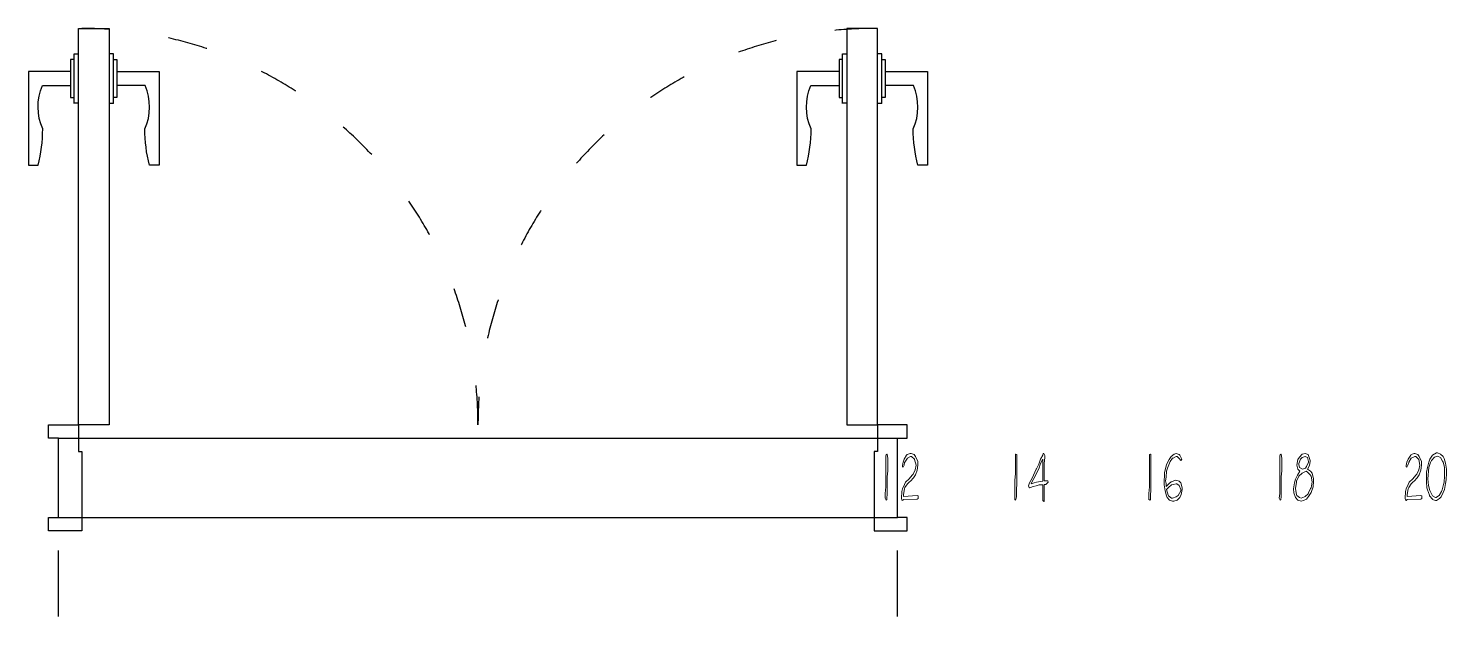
# Model space of a CAD drawing. Header units: millimetres. Extents: x -46 to 2102, y -270 to 620.
import ezdxf

# ---------------------------------------------------------------- set-up
doc = ezdxf.new("R2010")
doc.units = ezdxf.units.MM
doc.header["$MEASUREMENT"] = 0
doc.linetypes.add('ACAD_ISO03W100', pattern=[30, 12, -18])
doc.layers.get('Defpoints').update_dxf_attribs({"color": 1})
for name, color, linetype in [('D-T', 2, 'Continuous'), ('DOOR', 34, 'Continuous'), ('Wall-01', 4, 'Continuous')]:
    doc.layers.add(name, color=color, linetype=linetype)

msp = doc.modelspace()

# ---------------------------------------------------------------- linework, layer by layer
at = {"layer": 'D-T'}
for p, q in [((0, 0), (1270, 0)), ((0, -120), (1270, -120))]:
    msp.add_line(p, q, dxfattribs=at)
at = {"layer": 'Defpoints', "color": 250}
for p, q in [((0, -270), (0, -170)), ((1270, -270), (1270, -170))]:
    msp.add_line(p, q, dxfattribs=at)
at = {"layer": 'Defpoints', "color": 250, "lineweight": 0}
for points in [[(1252.4, -27), (1252.4, -73.7), (1251.7, -83.7), (1251.7, -90.6), (1252.4, -92.9), (1253.2, -93.6), (1254, -92.9), (1254, -89), (1254.7, -86.7), (1254.7, -58.4), (1255.5, -49.2), (1255.5, -30.1), (1254.7, -24.7), (1254, -24), (1253.2, -24.7)], [(1285.4, -69.1), (1288.4, -66.1), (1290, -65.3), (1294.6, -59.9), (1297.6, -55.4), (1299.9, -48.5), (1300.7, -40.8), (1300.7, -35.4), (1297.6, -27.8), (1295.3, -24.7), (1290.7, -23.2), (1289.2, -23.2), (1284.6, -24.7), (1283.8, -25.5), (1280, -31.6), (1278.5, -36.2), (1277.7, -41.6), (1277.7, -43.1), (1278.5, -43.9), (1280, -40.8), (1280.8, -37), (1281.5, -36.2), (1285.4, -30.1), (1290, -27.8), (1291.5, -27.8), (1296.1, -31.6), (1296.1, -32.4), (1298.4, -40.8), (1296.9, -47.7), (1293.8, -54.6), (1292.3, -56.1), (1287.7, -61.5), (1282.3, -66.8), (1280.8, -69.9), (1277.7, -76.8), (1276.9, -80.6), (1276.2, -90.6), (1276.9, -93.6), (1277.7, -94.4), (1278.5, -93.6), (1278.5, -92.9), (1299.9, -92.1), (1301.4, -91.3), (1301.4, -87.5), (1299.9, -86.7), (1279.2, -88.3), (1279.2, -85.2), (1280.8, -76.8), (1281.5, -74.5)], [(1448.7, -27), (1448.7, -53.8), (1447.9, -63.8), (1447.9, -92.9), (1448.7, -93.6), (1449.4, -92.9), (1450.2, -89), (1450.2, -78.3), (1450.9, -68.4), (1450.9, -24.7), (1449.4, -24), (1448.7, -24.7)], [(1490, -94.4), (1491.5, -95.9), (1492.3, -95.2), (1492.3, -69.9), (1494.6, -69.9), (1498.4, -66.8), (1497.6, -64.5), (1492.3, -64.5), (1492.3, -38.5), (1493.1, -29.3), (1493.1, -26.3), (1492.3, -24), (1491.5, -23.2), (1490.8, -23.2), (1490, -25.5), (1486.9, -31.6), (1483.9, -39.3), (1480.8, -46.2), (1480, -46.9), (1473.9, -60.7), (1470.1, -67.6), (1468.6, -72.2), (1469.3, -74.5), (1470.1, -75.3), (1471.6, -74.5), (1475.4, -73), (1480, -72.2), (1484.6, -70.7), (1490, -70.7), (1490, -86)], [(1490, -44.6), (1490, -65.3), (1480.8, -66.8), (1477, -67.6), (1472.4, -69.1), (1474.7, -64.5), (1478.5, -57.7), (1481.6, -50.8), (1483.9, -46.2), (1486.9, -38.5), (1490, -31.6), (1490, -33.9)], [(1651.5, -27), (1651.5, -73.7), (1650.8, -83.7), (1650.8, -92.9), (1652.3, -93.6), (1653.1, -92.9), (1653.1, -86.7), (1653.8, -78.3), (1653.8, -24.7), (1653.1, -24), (1651.5, -24.7)], [(1679.1, -45.4), (1682.2, -37.7), (1682.9, -35.4), (1686.7, -30.1), (1687.5, -30.1), (1692.1, -27.8), (1693.6, -27.8), (1698.2, -32.4), (1698.2, -33.2), (1699, -33.9), (1699.8, -33.2), (1700.5, -31.6), (1697.5, -25.5), (1696.7, -24.7), (1692.1, -23.2), (1689, -24), (1684.5, -27.8), (1681.4, -32.4), (1677.6, -40), (1674.5, -52.3), (1674.5, -56.1), (1673.7, -65.3), (1673.7, -70.7), (1675.3, -79.9), (1677.6, -87.5), (1678.3, -89.8), (1682.2, -93.6), (1686.7, -95.2), (1688.3, -95.2), (1693.6, -93.6), (1697.5, -89.8), (1699.8, -85.2), (1701.3, -77.6), (1701.3, -75.3), (1699, -67.6), (1696.7, -65.3), (1691.3, -63.8), (1684.5, -66.1), (1681.4, -68.4), (1676.8, -73), (1676.8, -68.4), (1676, -64.5), (1676.8, -59.2), (1677.6, -50)], [(1848.9, -27), (1848.9, -83.7), (1848.1, -90.6), (1848.9, -92.9), (1849.7, -93.6), (1850.4, -92.9), (1851.2, -89), (1851.2, -58.4), (1852, -49.2), (1852, -30.1), (1851.2, -24.7), (1850.4, -24), (1849.7, -24.7)], [(1900.2, -65.3), (1900.2, -61.5), (1897.9, -53.1), (1895.6, -50), (1891, -46.9), (1894.1, -41.6), (1894.8, -34.7), (1894.8, -33.9), (1892.5, -26.3), (1891.8, -24.7), (1887.2, -23.2), (1882.6, -24), (1878.8, -28.6), (1876.5, -32.4), (1874.9, -40.8), (1876.5, -46.9), (1879.5, -50), (1875.7, -56.1), (1872.6, -62.2), (1871.1, -67.6), (1869.6, -76.8), (1870.3, -82.9), (1872.6, -89.8), (1876.5, -93.6), (1881.1, -95.2), (1884.9, -94.4), (1889.5, -92.1), (1892.5, -88.3), (1896.4, -82.1), (1899.4, -73.7)], [(1892.5, -35.4), (1892.5, -36.2), (1889.5, -43.1), (1887.9, -45.4), (1883.3, -46.9), (1878.8, -44.6), (1878, -40), (1878, -38.5), (1880.3, -31.6), (1882.6, -29.3), (1887.2, -27.8), (1891, -29.3)], [(2047.9, -69.1), (2051, -66.1), (2052.5, -65.3), (2057.1, -59.9), (2060.2, -55.4), (2062.5, -48.5), (2063.3, -40.8), (2063.3, -35.4), (2060.2, -27.8), (2057.9, -24.7), (2053.3, -23.2), (2052.5, -23.2), (2047.9, -24.7), (2047.2, -25.5), (2043.4, -31.6), (2041.1, -36.2), (2040.3, -41.6), (2040.3, -43.1), (2041.1, -43.9), (2042.6, -40.8), (2044.1, -37), (2044.1, -36.2), (2047.9, -30.1), (2053.3, -27.8), (2054.8, -27.8), (2059.4, -32.4), (2061, -40.8), (2059.4, -47.7), (2056.4, -54.6), (2054.8, -56.1), (2050.2, -61.5), (2044.9, -66.8), (2043.4, -69.9), (2040.3, -76.8), (2039.5, -80.6), (2038.8, -90.6), (2039.5, -93.6), (2040.3, -94.4), (2041.8, -92.9), (2062.5, -92.1), (2064, -91.3), (2064, -87.5), (2062.5, -86.7), (2041.8, -88.3), (2041.8, -85.2), (2043.4, -76.8), (2044.1, -74.5)], [(2072.4, -44.6), (2070.9, -51.5), (2070.9, -66.1), (2071.7, -75.3), (2072.4, -78.3), (2075.5, -86), (2075.5, -87.5), (2080.1, -92.1), (2080.1, -92.9), (2084.7, -94.4), (2086.2, -94.4), (2090.8, -91.3), (2093.1, -89), (2096.2, -82.1), (2098.5, -77.6), (2100, -68.4), (2100.8, -63), (2101.5, -53.1), (2101.5, -46.9), (2100, -37.7), (2097.7, -30.9), (2096.2, -27.8), (2092.4, -24), (2087.8, -22.4), (2086.2, -22.4), (2080.1, -25.5), (2076.3, -31.6), (2074.7, -36.2)], [(2080.1, -87.5), (2077, -81.4), (2076.3, -79.1), (2074, -71.4), (2073.2, -61.5), (2074.7, -44.6), (2077, -37), (2078.6, -33.9), (2083.2, -28.6), (2087.8, -27), (2092.4, -29.3), (2095.4, -34.7), (2096.2, -36.2), (2098.5, -43.9), (2098.5, -57.7), (2097.7, -66.8), (2096.9, -69.9), (2094.7, -78.3), (2093.9, -80.6), (2090.1, -86.7), (2089.3, -87.5), (2085.5, -89.8), (2084.7, -89.8)], [(1894.8, -55.4), (1896.4, -57.7), (1897.9, -66.1), (1896.4, -75.3), (1895.6, -76), (1892.5, -82.9), (1891.8, -84.4), (1887.2, -88.3), (1886.4, -89), (1881.1, -90.6), (1878.8, -89.8), (1874.9, -86.7), (1874.2, -85.2), (1872.6, -76.8), (1872.6, -76), (1874.2, -66.8), (1874.2, -65.3), (1878, -57.7), (1882.6, -53.1), (1888.7, -50), (1891, -51.5)], [(1497.6, -64.5), (1492.3, -64.5)], [(1687.5, -69.9), (1692.1, -69.1), (1692.9, -69.1), (1696.7, -71.4), (1699, -77.6), (1699, -79.9), (1695.2, -86.7), (1692.1, -89), (1686.7, -90.6), (1685.2, -90.6), (1680.6, -87.5), (1679.9, -86), (1677.6, -77.6), (1680.6, -74.5), (1685.2, -70.7)]]:
    msp.add_lwpolyline(points, close=True, dxfattribs=at)
for points in [[(1492.3, -64.5), (1492.3, -64.5)], [(1896.4, -82.1), (1896.4, -82.1)]]:
    msp.add_lwpolyline(points, dxfattribs=at)
at = {"layer": 'DOOR'}
for points in [[(30, 20), (30, 620), (76.7, 620), (76.7, 20)], [(1240, 20), (1240, 620), (1193.3, 620), (1193.3, 20)]]:
    msp.add_lwpolyline(points, close=True, dxfattribs=at)
for points in [[(23.6, 506.5), (23.6, 581.4), (30, 581.4)], [(83.1, 506.5), (83.1, 581.4), (76.7, 581.4)], [(1186.9, 506.5), (1186.9, 581.4), (1193.3, 581.4)], [(1246.4, 506.5), (1246.4, 581.4), (1240, 581.4)], [(23.6, 572.9), (18.3, 572.9), (18.3, 515.3), (23.6, 515.3)], [(83.1, 572.9), (88.4, 572.9), (88.4, 515.3), (83.1, 515.3)], [(1186.9, 572.9), (1181.6, 572.9), (1181.6, 515.3), (1186.9, 515.3)], [(1246.4, 572.9), (1251.7, 572.9), (1251.7, 515.3), (1246.4, 515.3)], [(30, 506.7), (23.6, 506.7)], [(76.7, 506.7), (83.1, 506.7)], [(1193.3, 506.7), (1186.9, 506.7)], [(1240, 506.7), (1246.4, 506.7)]]:
    msp.add_lwpolyline(points, dxfattribs=at)
for points in [[(18.3, 554.7), (-45.7, 554.7), (-45.7, 412.9), (-30.8, 412.9, 0.061819), (-24, 467.8, -0.208715), (-24.4, 533.4), (18.3, 533.4)], [(88.4, 554.7), (152.4, 554.7), (152.4, 412.9), (137.5, 412.9, -0.061819), (130.7, 467.8, 0.208715), (131.1, 533.4), (88.4, 533.4)], [(1181.6, 554.7), (1117.6, 554.7), (1117.6, 412.9), (1132.5, 412.9, 0.061819), (1139.3, 467.8, -0.208715), (1138.9, 533.4), (1181.6, 533.4)], [(1251.7, 554.7), (1315.7, 554.7), (1315.7, 412.9), (1300.8, 412.9, -0.061819), (1294, 467.8, 0.208715), (1294.4, 533.4), (1251.7, 533.4)]]:
    msp.add_lwpolyline(points, format="xyb", dxfattribs=at)
at = {"layer": 'DOOR', "ltscale": 5}
for points in [[(0, 0), (-15, 0), (-15, 20), (30, 20), (30, -20), (35, -20), (35, -140), (-15, -140), (-15, -120), (0, -120)], [(1270, 0), (1285, 0), (1285, 20), (1240, 20), (1240, -20), (1235, -20), (1235, -140), (1285, -140), (1285, -120), (1270, -120)]]:
    msp.add_lwpolyline(points, dxfattribs=at)
at = {"layer": 'DOOR', "linetype": 'ACAD_ISO03W100', "ltscale": 5}
for centre, start, end in [((35, 20), 0, 90), ((1235, 20), 90, 180)]:
    msp.add_arc(centre, 600, start, end, dxfattribs=at)
at = {"layer": 'Wall-01'}
for p, q in [((0, -120), (0, 0)), ((1270, -120), (1270, 0))]:
    msp.add_line(p, q, dxfattribs=at)

doc.saveas('drawing.dxf')
